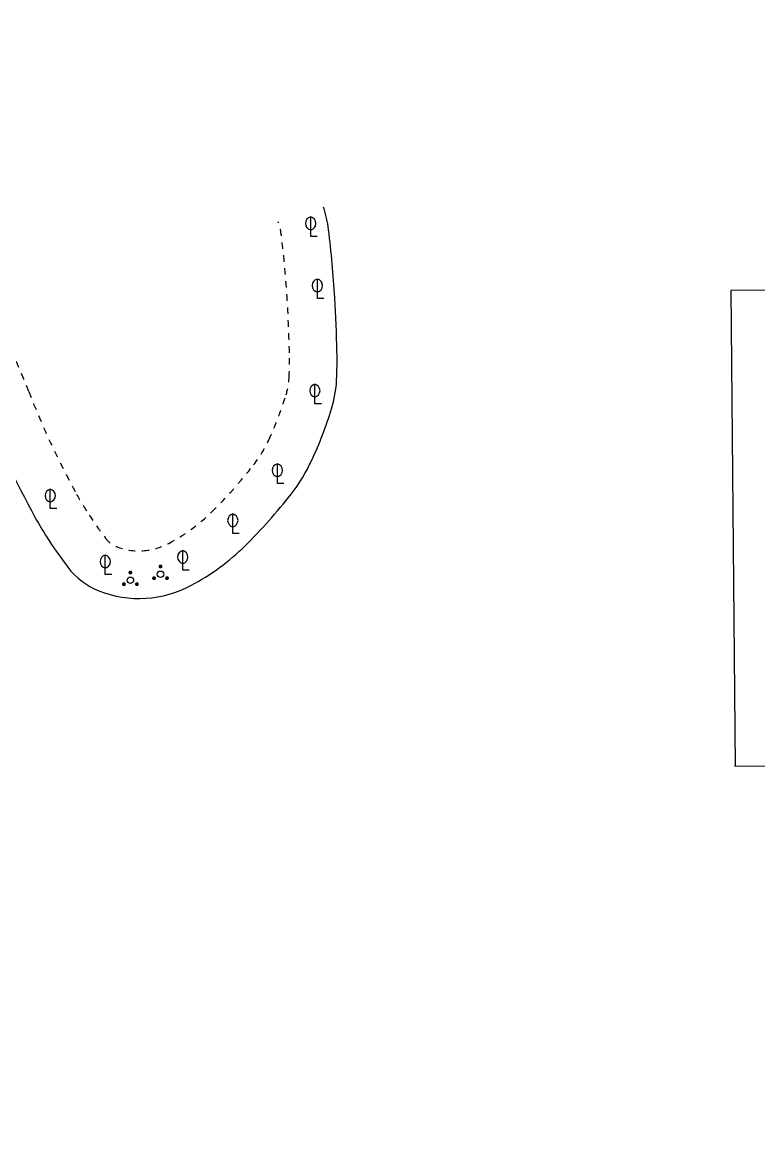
# Model space of a CAD drawing. Extents: x 1059 to 1761, y 608 to 1213.
# Drawn here: x 1351.8 to 1408.6, y 794 to 880 of the extents above; entities that cross this region are included whole.
import ezdxf

# ---------------------------------------------------------------- set-up
doc = ezdxf.new("R2010")
doc.units = 0
doc.header["$LTSCALE"] = 0.5
doc.header["$PDSIZE"] = 0.2
doc.linetypes.add('X6', pattern=[2, 1, -1])
doc.layers.get('0').update_dxf_attribs({"linetype": 'CONTINUOUS'})
for name, color, linetype in [('DLSS', 4, 'CONTINUOUS'), ('JMD', 6, 'CONTINUOUS'), ('SXSS', 5, 'CONTINUOUS'), ('ZBTZ', 3, 'CONTINUOUS')]:
    doc.layers.add(name, color=color, linetype=linetype)

# ---------------------------------------------------------------- blocks, each defined once
blk = doc.blocks.new('gc143')
for p, q in [((0, 0), (0, 3)), ((1, 0), (0, 0))]:
    blk.add_line(p, q)
for centre, start, end in [((0.225, 2), 102.68038, 257.31962), ((-0.225, 2), 282.68038, 77.31962)]:
    blk.add_arc(centre, 1.025, start, end)
blk = doc.blocks.new('gc254')
at = {"const_width": 0.3}
for points in [[(-0.15, 1.2, 1), (0.15, 1.2, 1)], [(-1.15, -0.6, 1), (-0.85, -0.6, 1)], [(0.85, -0.6, 1), (1.15, -0.6, 1)]]:
    blk.add_lwpolyline(points, format="xyb", close=True, dxfattribs=at)
blk.add_circle((0, 0), 0.5)

msp = doc.modelspace()

# ---------------------------------------------------------------- linework, layer by layer
at = {"linetype": 'Continuous'}
msp.add_point((1406.803, 822.702), dxfattribs=at)
msp.add_point((1406.803, 822.702), dxfattribs=at)
at = {"layer": 'DLSS', "linetype": 'X6'}
for points in [[(1334.856, 806.965, -0.000007), (1333.963, 812.968, -0.000007), (1333.071, 818.963, -0.001307)], [(1348.728, 859.011, -0.040764), (1352.328, 851.56, 0.033953), (1356.013, 843.661, 0.018974), (1356.987, 842.044, 0.016695), (1358.264, 840.232, 0.137165), (1359.08, 839.61, 0.111259), (1361.12, 839.287, 0.105748), (1363.115, 839.851, 0.073256), (1366.43, 842.28, 0.032607), (1369.661, 845.912, 0.056925), (1370.824, 847.817, 0.033742), (1372.166, 851.312, 0.063113), (1372.399, 852.641, 0.017393), (1372.423, 854.555, 0.009063), (1372.26, 858.581, 0.016273), (1371.802, 863.597, 0.048218), (1371.567, 864.649, 0.048218)]]:
    msp.add_lwpolyline(points, format="xyb", dxfattribs=at)
at = {"layer": 'JMD', "linetype": 'Continuous', "flags": 128}
msp.add_lwpolyline([(1406.803, 822.702), (1442.13, 822.397), (1458.801, 822.564), (1468.933, 822.653), (1474.464, 822.726), (1491.514, 822.95), (1491.162, 860.167), (1406.456, 859.366)], close=True, dxfattribs=at)
at = {"layer": 'SXSS', "linetype": 'Continuous'}
for points in [[(1338.484, 807.505, -0.000007), (1337.591, 813.508, -0.000007), (1336.699, 819.503, -0.001307)], [(1348.907, 850.238, 0.033953), (1352.802, 841.888, 0.018974), (1353.92, 840.033, 0.016695), (1355.337, 838.021, 0.137165), (1357.725, 836.202, 0.111259), (1361.357, 835.627, 0.105748), (1364.829, 836.608, 0.073256), (1369.006, 839.669, 0.032607), (1372.554, 843.658, 0.056925), (1374.151, 846.274, 0.033742), (1375.671, 850.23, 0.063113), (1376.063, 852.468, 0.017393), (1376.09, 854.637, 0.009063), (1375.922, 858.796, 0.016273), (1375.442, 864.049, 0.048218), (1375.053, 865.79, 0.689364)]]:
    msp.add_lwpolyline(points, format="xyb", dxfattribs=at)

# ---------------------------------------------------------------- block references
at = {"layer": 'ZBTZ', "linetype": 'Continuous', "xscale": 0.5, "yscale": 0.5}
for name, p in [('gc143', (1374.064, 863.521, 8.358)), ('gc143', (1374.578, 858.736)), ('gc143', (1374.385, 850.627)), ('gc143', (1371.493, 844.485)), ('gc143', (1353.98, 842.538)), ('gc143', (1368.061, 840.627)), ('gc143', (1358.222, 837.452)), ('gc143', (1364.2, 837.798)), ('gc254', (1360.16, 837.011)), ('gc254', (1362.486, 837.476))]:
    msp.add_blockref(name, p, dxfattribs=at)

doc.saveas('drawing.dxf')
